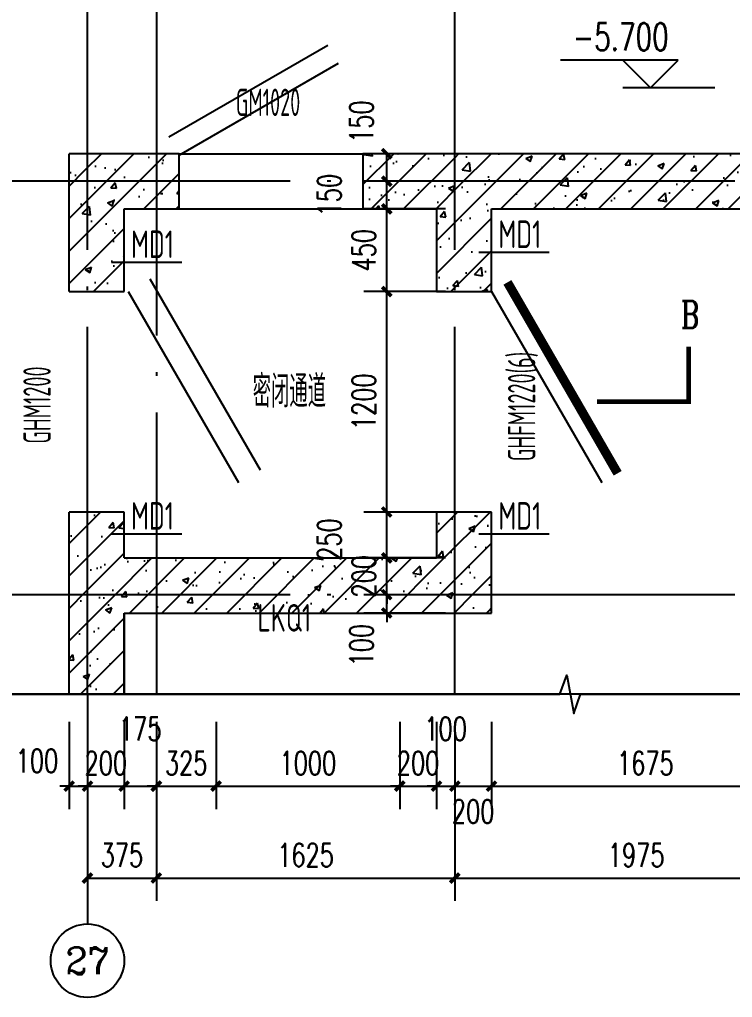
# Model space of a CAD drawing. Extents: x 37906 to 290206, y -18154 to 41246.
# Drawn here: x 82828 to 86710, y 23912 to 29235 of the extents above; entities that cross this region are included whole.
import ezdxf
from ezdxf.enums import TextEntityAlignment as Align

# ---------------------------------------------------------------- set-up
doc = ezdxf.new("R2010")
doc.units = 0
doc.header["$LTSCALE"] = 1000
doc.header["$MEASUREMENT"] = 0
doc.linetypes.add('DOTE', pattern=[2.42, 2, -0.2, 0.02, -0.2])
for name, color, linetype in [('A-PUB_HATCH', 8, 'Continuous'), ('AXIS', 3, 'Continuous'), ('AXIS_TEXT', 7, 'Continuous'), ('DIM_ELEV', 3, 'Continuous'), ('DIM_SYMB', 3, 'Continuous'), ('DOTE', 1, 'DOTE'), ('PUB_DIM', 3, 'Continuous'), ('PUB_TEXT', 7, 'Continuous'), ('RF-M', 7, 'Continuous'), ('RF-MBH', 11, 'Continuous'), ('RF-QT', 30, 'Continuous'), ('TEXT', 7, 'Continuous')]:
    doc.layers.add(name, color=color, linetype=linetype)
doc.layers.add('RF-WZ', color=110, linetype='Continuous', lineweight=0)
doc.styles.add('8B2_02', font='tssdeng.shx', dxfattribs={"width": 0.6, "bigfont": 'TSSDCHN.shx'})
doc.styles.add('_TCH_AXIS', font='COMPLEX', dxfattribs={"bigfont": 'GBCBIG'})
doc.styles.add('_TCH_DIM', font='SIMPLEX', dxfattribs={"bigfont": 'GBCBIG'})
doc.styles.add('_TCH_DIM_T3', font='SIMPLEX', dxfattribs={"width": 0.705882, "bigfont": 'GBCBIG'})
doc.styles.add('_TCH_LABEL', font='COMPLEX', dxfattribs={"bigfont": 'GBCBIG'})
doc.styles.add('_TCH_WINDOW', font='tssdeng.shx', dxfattribs={"width": 0.8, "height": 3.5, "bigfont": 'tssdchn.shx'})
doc.styles.add('COMPLEX', font='COMPLEX.shx', dxfattribs={"width": 0.65})
doc.styles.get("Standard").update_dxf_attribs({"font": 'tssdeng2.shx', "width": 0.7, "bigfont": 'hztxt.shx'})
doc.styles.add('TSSD_Rein', font='tssdeng2.shx', dxfattribs={"width": 0.7, "bigfont": 'tssdchn.shx'})
doc.dimstyles.new('_TCH_ARCH&&50', dxfattribs={"dimtxt": 127.5, "dimasz": 50, "dimexe": 125, "dimexo": 150, "dimgap": 61.25, "dimtad": 1, "dimdec": 0, "dimrnd": 5, "dimzin": 0, "dimdsep": 46, "dimtxsty": '_TCH_DIM_T3', "dimblk": 'ARCHTICK', "dimcen": 0.09, "dimclrt": 7, "dimazin": 2, "dimtfac": 1, "dimtdec": 0, "dimtix": 1, "dimtmove": 2, "dimatfit": 3, "dimfxl": 1, "dimtolj": 1, "dimtzin": 0, "dimarcsym": 0})
pattern_1 = [(45, (-1662414.7, -33563.26), (-88.388348, 88.388348), []), (50, (-1662414.7, -33563.26), (358.63009, -31.376067), [37.5, -412.5]), (355, (-1662414.7, -33563.26), (-69.37567, 376.09607), [30, -330]), (100.4514, (-1662384.8, -33565.87), (289.25469, 344.71977), [31.870095, -350.571056]), (46.1842, (-1662414.7, -33463.26), (533.62052, -82.75951), [56.25, -618.75]), (96.6356, (-1662370.23, -33470.16), (467.33135, 487.05894), [47.80514, -525.8565]), (351.1842, (-1662414.7, -33463.26), (467.33097, 487.0593), [45, -495]), (21, (-1662364.7, -33488.26), (298.453526, -201.309445), [37.5, -412.5]), (326, (-1662364.7, -33488.26), (121.657666, 362.57502), [30, -330]), (71.4514, (-1662339.83, -33505.04), (420.111314, 161.26525), [31.870095, -350.571056]), (37.5, (-1662414.7, -33563.26), (6.079928, 166.446927), [0, -326, 0, -335, 0, -331.25]), (7.5, (-1662414.7, -33563.26), (131.534769, 197.205856), [0, -191, 0, -318.5, 0, -126.25]), (327.5, (-1662526.2, -33563.26), (266.911218, -11.277436), [0, -125, 0, -390, 0, -517.5]), (317.5, (-1662576.2, -33563.26), (291.593085, 50.05249), [0, -162.5, 0, -259, 0, -367.5])]

# ---------------------------------------------------------------- blocks, each defined once
blk = doc.blocks.new('_ArchTick')
at = {"color": 0, "linetype": 'ByBlock', "const_width": 0.4}
blk.add_lwpolyline([(-0.5, -0.5), (0.5, 0.5)], dxfattribs=at)
blk = doc.blocks.new('*D958')
at = {"layer": 'Defpoints', "color": 0, "transparency": 16777216}
for p in [(84827.6, 26104.7), (85298.2, 26104.7), (85298.2, 26004.7)]:
    blk.add_point(p, dxfattribs=at)
at = {"layer": 'PUB_DIM', "color": 0, "lineweight": -2, "transparency": 16777216}
for p, q in [((84827.6, 26104.7), (84827.6, 26154.7)), ((85148.2, 26104.7), (84702.6, 26104.7)), ((84827.6, 26004.7), (84827.6, 26104.7)), ((85148.2, 26004.7), (84702.6, 26004.7)), ((84827.6, 26004.7), (84827.6, 25954.7))]:
    blk.add_line(p, q, dxfattribs=at)
at = {"layer": 'PUB_DIM', "color": 0, "lineweight": -2, "transparency": 16777216, "xscale": 50, "yscale": 50, "zscale": 50}
for p, rotation in [((84827.6, 26104.7), 270), ((84827.6, 26004.7), 90)]:
    blk.add_blockref('_ArchTick', p, dxfattribs=dict(at, rotation=rotation))
at = {"layer": 'PUB_DIM', "color": 7, "transparency": 16777216, "insert": (84690.1, 25829.7), "char_height": 127.5, "attachment_point": 5, "rotation": 90, "style": '_TCH_DIM_T3'}
blk.add_mtext('\\A1;100', dxfattribs=at)
blk = doc.blocks.new('*D959')
at = {"layer": 'Defpoints', "color": 0, "transparency": 16777216}
for p in [(84827.6, 26304.7), (85298.2, 26304.7), (85298.2, 26104.7)]:
    blk.add_point(p, dxfattribs=at)
at = {"layer": 'PUB_DIM', "color": 0, "lineweight": -2, "transparency": 16777216}
for p, q in [((84827.6, 26304.7), (84827.6, 26354.7)), ((85148.2, 26304.7), (84702.6, 26304.7)), ((84827.6, 26104.7), (84827.6, 26304.7)), ((85148.2, 26104.7), (84702.6, 26104.7)), ((84827.6, 26104.7), (84827.6, 26054.7))]:
    blk.add_line(p, q, dxfattribs=at)
at = {"layer": 'PUB_DIM', "color": 0, "lineweight": -2, "transparency": 16777216, "xscale": 50, "yscale": 50, "zscale": 50}
for p, rotation in [((84827.6, 26304.7), 270), ((84827.6, 26104.7), 90)]:
    blk.add_blockref('_ArchTick', p, dxfattribs=dict(at, rotation=rotation))
at = {"layer": 'PUB_DIM', "color": 7, "transparency": 16777216, "insert": (84702.6, 26204.7), "char_height": 127.5, "attachment_point": 5, "rotation": 90, "style": '_TCH_DIM_T3'}
blk.add_mtext('\\A1;200', dxfattribs=at)
blk = doc.blocks.new('*D960')
at = {"layer": 'Defpoints', "color": 0, "transparency": 16777216}
for p in [(84827.6, 26554.7), (85298.2, 26554.7), (85298.2, 26304.7)]:
    blk.add_point(p, dxfattribs=at)
at = {"layer": 'PUB_DIM', "color": 0, "lineweight": -2, "transparency": 16777216}
for p, q in [((85148.2, 26554.7), (84702.6, 26554.7)), ((84827.6, 26304.7), (84827.6, 26554.7)), ((85148.2, 26304.7), (84702.6, 26304.7))]:
    blk.add_line(p, q, dxfattribs=at)
at = {"layer": 'PUB_DIM', "color": 0, "lineweight": -2, "transparency": 16777216, "xscale": 50, "yscale": 50, "zscale": 50}
for p, rotation in [((84827.6, 26554.7), 90), ((84827.6, 26304.7), 270)]:
    blk.add_blockref('_ArchTick', p, dxfattribs=dict(at, rotation=rotation))
at = {"layer": 'PUB_DIM', "color": 7, "transparency": 16777216, "insert": (84515.1, 26404.7), "char_height": 127.5, "attachment_point": 5, "rotation": 90, "style": '_TCH_DIM_T3'}
blk.add_mtext('\\A1;250', dxfattribs=at)
blk = doc.blocks.new('*D961')
at = {"layer": 'Defpoints', "color": 0, "transparency": 16777216}
for p in [(84827.6, 27754.7), (85298.2, 27754.7), (85298.2, 26554.7)]:
    blk.add_point(p, dxfattribs=at)
at = {"layer": 'PUB_DIM', "color": 0, "lineweight": -2, "transparency": 16777216}
for p, q in [((85148.2, 27754.7), (84702.6, 27754.7)), ((84827.6, 26554.7), (84827.6, 27754.7)), ((85148.2, 26554.7), (84702.6, 26554.7))]:
    blk.add_line(p, q, dxfattribs=at)
at = {"layer": 'PUB_DIM', "color": 0, "lineweight": -2, "transparency": 16777216, "xscale": 50, "yscale": 50, "zscale": 50}
for p, rotation in [((84827.6, 27754.7), 90), ((84827.6, 26554.7), 270)]:
    blk.add_blockref('_ArchTick', p, dxfattribs=dict(at, rotation=rotation))
at = {"layer": 'PUB_DIM', "color": 7, "transparency": 16777216, "insert": (84702.6, 27154.7), "char_height": 127.5, "attachment_point": 5, "rotation": 90, "style": '_TCH_DIM_T3'}
blk.add_mtext('\\A1;1200', dxfattribs=at)
blk = doc.blocks.new('*D962')
at = {"layer": 'Defpoints', "color": 0, "transparency": 16777216}
for p in [(84827.6, 28204.7), (85298.2, 28204.7), (85298.2, 27754.7)]:
    blk.add_point(p, dxfattribs=at)
at = {"layer": 'PUB_DIM', "color": 0, "lineweight": -2, "transparency": 16777216}
for p, q in [((85148.2, 28204.7), (84702.6, 28204.7)), ((84827.6, 27754.7), (84827.6, 28204.7)), ((85148.2, 27754.7), (84702.6, 27754.7))]:
    blk.add_line(p, q, dxfattribs=at)
at = {"layer": 'PUB_DIM', "color": 0, "lineweight": -2, "transparency": 16777216, "xscale": 50, "yscale": 50, "zscale": 50}
for p, rotation in [((84827.6, 28204.7), 90), ((84827.6, 27754.7), 270)]:
    blk.add_blockref('_ArchTick', p, dxfattribs=dict(at, rotation=rotation))
at = {"layer": 'PUB_DIM', "color": 7, "transparency": 16777216, "insert": (84702.6, 27979.7), "char_height": 127.5, "attachment_point": 5, "rotation": 90, "style": '_TCH_DIM_T3'}
blk.add_mtext('\\A1;450', dxfattribs=at)
blk = doc.blocks.new('*D963')
at = {"layer": 'Defpoints', "color": 0, "transparency": 16777216}
for p in [(84827.6, 28354.7), (85298.2, 28354.7), (85298.2, 28204.7)]:
    blk.add_point(p, dxfattribs=at)
at = {"layer": 'PUB_DIM', "color": 0, "lineweight": -2, "transparency": 16777216}
for p, q in [((85148.2, 28354.7), (84702.6, 28354.7)), ((84827.6, 28204.7), (84827.6, 28354.7)), ((85148.2, 28204.7), (84702.6, 28204.7))]:
    blk.add_line(p, q, dxfattribs=at)
at = {"layer": 'PUB_DIM', "color": 0, "lineweight": -2, "transparency": 16777216, "xscale": 50, "yscale": 50, "zscale": 50}
for p, rotation in [((84827.6, 28354.7), 90), ((84827.6, 28204.7), 270)]:
    blk.add_blockref('_ArchTick', p, dxfattribs=dict(at, rotation=rotation))
at = {"layer": 'PUB_DIM', "color": 7, "transparency": 16777216, "insert": (84515.1, 28279.7), "char_height": 127.5, "attachment_point": 5, "rotation": 90, "style": '_TCH_DIM_T3'}
blk.add_mtext('\\A1;150', dxfattribs=at)
blk = doc.blocks.new('*D964')
at = {"layer": 'Defpoints', "color": 0, "transparency": 16777216}
for p in [(84827.6, 28504.7), (85298.2, 28504.7), (85298.2, 28354.7)]:
    blk.add_point(p, dxfattribs=at)
at = {"layer": 'PUB_DIM', "color": 0, "lineweight": -2, "transparency": 16777216}
for p, q in [((85148.2, 28504.7), (84702.6, 28504.7)), ((84827.6, 28354.7), (84827.6, 28504.7)), ((85148.2, 28354.7), (84702.6, 28354.7))]:
    blk.add_line(p, q, dxfattribs=at)
at = {"layer": 'PUB_DIM', "color": 0, "lineweight": -2, "transparency": 16777216, "xscale": 50, "yscale": 50, "zscale": 50}
for p, rotation in [((84827.6, 28504.7), 90), ((84827.6, 28354.7), 270)]:
    blk.add_blockref('_ArchTick', p, dxfattribs=dict(at, rotation=rotation))
at = {"layer": 'PUB_DIM', "color": 7, "transparency": 16777216, "insert": (84690.1, 28679.7), "char_height": 127.5, "attachment_point": 5, "rotation": 90, "style": '_TCH_DIM_T3'}
blk.add_mtext('\\A1;150', dxfattribs=at)
blk = doc.blocks.new('*D965')
at = {"layer": 'Defpoints', "color": 0, "transparency": 16777216}
for p in [(83098.2, 25562.3), (83198.2, 25562.3), (83198.2, 25062.3)]:
    blk.add_point(p, dxfattribs=at)
at = {"layer": 'PUB_DIM', "color": 0, "lineweight": -2, "transparency": 16777216}
for p, q in [((83098.2, 25412.3), (83098.2, 24937.3)), ((83198.2, 25412.3), (83198.2, 24937.3)), ((83098.2, 25062.3), (83048.2, 25062.3)), ((83098.2, 25062.3), (83198.2, 25062.3)), ((83198.2, 25062.3), (83248.2, 25062.3))]:
    blk.add_line(p, q, dxfattribs=at)
at = {"layer": 'PUB_DIM', "color": 0, "lineweight": -2, "transparency": 16777216, "xscale": 50, "yscale": 50, "zscale": 50}
blk.add_blockref('_ArchTick', (83098.2, 25062.3), dxfattribs=at)
at = {"layer": 'PUB_DIM', "color": 0, "lineweight": -2, "transparency": 16777216, "xscale": 50, "yscale": 50, "zscale": 50, "rotation": 180}
blk.add_blockref('_ArchTick', (83198.2, 25062.3), dxfattribs=at)
at = {"layer": 'PUB_DIM', "color": 7, "transparency": 16777216, "insert": (82923.2, 25199.8), "char_height": 127.5, "attachment_point": 5, "style": '_TCH_DIM_T3'}
blk.add_mtext('\\A1;100', dxfattribs=at)
blk = doc.blocks.new('*D966')
at = {"layer": 'Defpoints', "color": 0, "transparency": 16777216}
for p in [(83198.2, 25562.3), (83398.2, 25562.3), (83398.2, 25062.3)]:
    blk.add_point(p, dxfattribs=at)
at = {"layer": 'PUB_DIM', "color": 0, "lineweight": -2, "transparency": 16777216}
for p, q in [((83198.2, 25412.3), (83198.2, 24937.3)), ((83398.2, 25412.3), (83398.2, 24937.3)), ((83198.2, 25062.3), (83148.2, 25062.3)), ((83198.2, 25062.3), (83398.2, 25062.3)), ((83398.2, 25062.3), (83448.2, 25062.3))]:
    blk.add_line(p, q, dxfattribs=at)
at = {"layer": 'PUB_DIM', "color": 0, "lineweight": -2, "transparency": 16777216, "xscale": 50, "yscale": 50, "zscale": 50}
blk.add_blockref('_ArchTick', (83198.2, 25062.3), dxfattribs=at)
at = {"layer": 'PUB_DIM', "color": 0, "lineweight": -2, "transparency": 16777216, "xscale": 50, "yscale": 50, "zscale": 50, "rotation": 180}
blk.add_blockref('_ArchTick', (83398.2, 25062.3), dxfattribs=at)
at = {"layer": 'PUB_DIM', "color": 7, "transparency": 16777216, "insert": (83298.2, 25187.3), "char_height": 127.5, "attachment_point": 5, "style": '_TCH_DIM_T3'}
blk.add_mtext('\\A1;200', dxfattribs=at)
blk = doc.blocks.new('*D967')
at = {"layer": 'Defpoints', "color": 0, "transparency": 16777216}
for p in [(83398.2, 25562.3), (83573.2, 25562.3), (83573.2, 25062.3)]:
    blk.add_point(p, dxfattribs=at)
at = {"layer": 'PUB_DIM', "color": 0, "lineweight": -2, "transparency": 16777216}
for p, q in [((83398.2, 25412.3), (83398.2, 24937.3)), ((83573.2, 25412.3), (83573.2, 24937.3)), ((83398.2, 25062.3), (83573.2, 25062.3))]:
    blk.add_line(p, q, dxfattribs=at)
at = {"layer": 'PUB_DIM', "color": 0, "lineweight": -2, "transparency": 16777216, "xscale": 50, "yscale": 50, "zscale": 50, "rotation": 180}
blk.add_blockref('_ArchTick', (83398.2, 25062.3), dxfattribs=at)
at = {"layer": 'PUB_DIM', "color": 0, "lineweight": -2, "transparency": 16777216, "xscale": 50, "yscale": 50, "zscale": 50}
blk.add_blockref('_ArchTick', (83573.2, 25062.3), dxfattribs=at)
at = {"layer": 'PUB_DIM', "color": 7, "transparency": 16777216, "insert": (83485.7, 25374.8), "char_height": 127.5, "attachment_point": 5, "style": '_TCH_DIM_T3'}
blk.add_mtext('\\A1;175', dxfattribs=at)
blk = doc.blocks.new('*D968')
at = {"layer": 'Defpoints', "color": 0, "transparency": 16777216}
for p in [(83573.2, 25562.3), (83898.2, 25562.3), (83898.2, 25062.3)]:
    blk.add_point(p, dxfattribs=at)
at = {"layer": 'PUB_DIM', "color": 0, "lineweight": -2, "transparency": 16777216}
for p, q in [((83573.2, 25412.3), (83573.2, 24937.3)), ((83898.2, 25412.3), (83898.2, 24937.3)), ((83573.2, 25062.3), (83523.2, 25062.3)), ((83573.2, 25062.3), (83898.2, 25062.3)), ((83898.2, 25062.3), (83948.2, 25062.3))]:
    blk.add_line(p, q, dxfattribs=at)
at = {"layer": 'PUB_DIM', "color": 0, "lineweight": -2, "transparency": 16777216, "xscale": 50, "yscale": 50, "zscale": 50}
blk.add_blockref('_ArchTick', (83573.2, 25062.3), dxfattribs=at)
at = {"layer": 'PUB_DIM', "color": 0, "lineweight": -2, "transparency": 16777216, "xscale": 50, "yscale": 50, "zscale": 50, "rotation": 180}
blk.add_blockref('_ArchTick', (83898.2, 25062.3), dxfattribs=at)
at = {"layer": 'PUB_DIM', "color": 7, "transparency": 16777216, "insert": (83735.7, 25187.3), "char_height": 127.5, "attachment_point": 5, "style": '_TCH_DIM_T3'}
blk.add_mtext('\\A1;325', dxfattribs=at)
blk = doc.blocks.new('*D969')
at = {"layer": 'Defpoints', "color": 0, "transparency": 16777216}
for p in [(83898.2, 25562.3), (84898.2, 25562.3), (84898.2, 25062.3)]:
    blk.add_point(p, dxfattribs=at)
at = {"layer": 'PUB_DIM', "color": 0, "lineweight": -2, "transparency": 16777216}
for p, q in [((83898.2, 25412.3), (83898.2, 24937.3)), ((84898.2, 25412.3), (84898.2, 24937.3)), ((83898.2, 25062.3), (84898.2, 25062.3))]:
    blk.add_line(p, q, dxfattribs=at)
at = {"layer": 'PUB_DIM', "color": 0, "lineweight": -2, "transparency": 16777216, "xscale": 50, "yscale": 50, "zscale": 50, "rotation": 180}
blk.add_blockref('_ArchTick', (83898.2, 25062.3), dxfattribs=at)
at = {"layer": 'PUB_DIM', "color": 0, "lineweight": -2, "transparency": 16777216, "xscale": 50, "yscale": 50, "zscale": 50}
blk.add_blockref('_ArchTick', (84898.2, 25062.3), dxfattribs=at)
at = {"layer": 'PUB_DIM', "color": 7, "transparency": 16777216, "insert": (84398.2, 25187.3), "char_height": 127.5, "attachment_point": 5, "style": '_TCH_DIM_T3'}
blk.add_mtext('\\A1;1000', dxfattribs=at)
blk = doc.blocks.new('*D970')
at = {"layer": 'Defpoints', "color": 0, "transparency": 16777216}
for p in [(84898.2, 25562.3), (85098.2, 25562.3), (85098.2, 25062.3)]:
    blk.add_point(p, dxfattribs=at)
at = {"layer": 'PUB_DIM', "color": 0, "lineweight": -2, "transparency": 16777216}
for p, q in [((84898.2, 25412.3), (84898.2, 24937.3)), ((85098.2, 25412.3), (85098.2, 24937.3)), ((84898.2, 25062.3), (84848.2, 25062.3)), ((84898.2, 25062.3), (85098.2, 25062.3)), ((85098.2, 25062.3), (85148.2, 25062.3))]:
    blk.add_line(p, q, dxfattribs=at)
at = {"layer": 'PUB_DIM', "color": 0, "lineweight": -2, "transparency": 16777216, "xscale": 50, "yscale": 50, "zscale": 50}
blk.add_blockref('_ArchTick', (84898.2, 25062.3), dxfattribs=at)
at = {"layer": 'PUB_DIM', "color": 0, "lineweight": -2, "transparency": 16777216, "xscale": 50, "yscale": 50, "zscale": 50, "rotation": 180}
blk.add_blockref('_ArchTick', (85098.2, 25062.3), dxfattribs=at)
at = {"layer": 'PUB_DIM', "color": 7, "transparency": 16777216, "insert": (84998.2, 25187.3), "char_height": 127.5, "attachment_point": 5, "style": '_TCH_DIM_T3'}
blk.add_mtext('\\A1;200', dxfattribs=at)
blk = doc.blocks.new('*D971')
at = {"layer": 'Defpoints', "color": 0, "transparency": 16777216}
for p in [(85098.2, 25562.3), (85198.2, 25562.3), (85198.2, 25062.3)]:
    blk.add_point(p, dxfattribs=at)
at = {"layer": 'PUB_DIM', "color": 0, "lineweight": -2, "transparency": 16777216}
for p, q in [((85098.2, 25412.3), (85098.2, 24937.3)), ((85198.2, 25412.3), (85198.2, 24937.3)), ((85098.2, 25062.3), (85048.2, 25062.3)), ((85098.2, 25062.3), (85198.2, 25062.3)), ((85198.2, 25062.3), (85248.2, 25062.3))]:
    blk.add_line(p, q, dxfattribs=at)
at = {"layer": 'PUB_DIM', "color": 0, "lineweight": -2, "transparency": 16777216, "xscale": 50, "yscale": 50, "zscale": 50}
blk.add_blockref('_ArchTick', (85098.2, 25062.3), dxfattribs=at)
at = {"layer": 'PUB_DIM', "color": 0, "lineweight": -2, "transparency": 16777216, "xscale": 50, "yscale": 50, "zscale": 50, "rotation": 180}
blk.add_blockref('_ArchTick', (85198.2, 25062.3), dxfattribs=at)
at = {"layer": 'PUB_DIM', "color": 7, "transparency": 16777216, "insert": (85148.2, 25374.8), "char_height": 127.5, "attachment_point": 5, "style": '_TCH_DIM_T3'}
blk.add_mtext('\\A1;100', dxfattribs=at)
blk = doc.blocks.new('*D972')
at = {"layer": 'Defpoints', "color": 0, "transparency": 16777216}
for p in [(85198.2, 25562.3), (85398.2, 25562.3), (85398.2, 25062.3)]:
    blk.add_point(p, dxfattribs=at)
at = {"layer": 'PUB_DIM', "color": 0, "lineweight": -2, "transparency": 16777216}
for p, q in [((85198.2, 25412.3), (85198.2, 24937.3)), ((85398.2, 25412.3), (85398.2, 24937.3)), ((85198.2, 25062.3), (85398.2, 25062.3))]:
    blk.add_line(p, q, dxfattribs=at)
at = {"layer": 'PUB_DIM', "color": 0, "lineweight": -2, "transparency": 16777216, "xscale": 50, "yscale": 50, "zscale": 50, "rotation": 180}
blk.add_blockref('_ArchTick', (85198.2, 25062.3), dxfattribs=at)
at = {"layer": 'PUB_DIM', "color": 0, "lineweight": -2, "transparency": 16777216, "xscale": 50, "yscale": 50, "zscale": 50}
blk.add_blockref('_ArchTick', (85398.2, 25062.3), dxfattribs=at)
at = {"layer": 'PUB_DIM', "color": 7, "transparency": 16777216, "insert": (85298.2, 24924.8), "char_height": 127.5, "attachment_point": 5, "style": '_TCH_DIM_T3'}
blk.add_mtext('\\A1;200', dxfattribs=at)
blk = doc.blocks.new('*D973')
at = {"layer": 'Defpoints', "color": 0, "transparency": 16777216}
for p in [(85398.2, 25562.3), (87073.2, 25562.3), (87073.2, 25062.3)]:
    blk.add_point(p, dxfattribs=at)
at = {"layer": 'PUB_DIM', "color": 0, "lineweight": -2, "transparency": 16777216}
for p, q in [((85398.2, 25412.3), (85398.2, 24937.3)), ((87073.2, 25412.3), (87073.2, 24937.3)), ((85398.2, 25062.3), (87073.2, 25062.3))]:
    blk.add_line(p, q, dxfattribs=at)
at = {"layer": 'PUB_DIM', "color": 0, "lineweight": -2, "transparency": 16777216, "xscale": 50, "yscale": 50, "zscale": 50, "rotation": 180}
blk.add_blockref('_ArchTick', (85398.2, 25062.3), dxfattribs=at)
at = {"layer": 'PUB_DIM', "color": 0, "lineweight": -2, "transparency": 16777216, "xscale": 50, "yscale": 50, "zscale": 50}
blk.add_blockref('_ArchTick', (87073.2, 25062.3), dxfattribs=at)
at = {"layer": 'PUB_DIM', "color": 7, "transparency": 16777216, "insert": (86235.7, 25187.3), "char_height": 127.5, "attachment_point": 5, "style": '_TCH_DIM_T3'}
blk.add_mtext('\\A1;1675', dxfattribs=at)
blk = doc.blocks.new('*D989')
at = {"layer": 'Defpoints', "color": 0, "transparency": 16777216}
for p in [(83198.2, 25562.3), (83573.2, 25562.3), (83573.2, 24562.3)]:
    blk.add_point(p, dxfattribs=at)
at = {"layer": 'PUB_DIM', "color": 0, "lineweight": -2, "transparency": 16777216}
for p, q in [((83198.2, 25412.3), (83198.2, 24437.3)), ((83573.2, 25412.3), (83573.2, 24437.3)), ((83198.2, 24562.3), (83573.2, 24562.3))]:
    blk.add_line(p, q, dxfattribs=at)
at = {"layer": 'PUB_DIM', "color": 0, "lineweight": -2, "transparency": 16777216, "xscale": 50, "yscale": 50, "zscale": 50, "rotation": 180}
blk.add_blockref('_ArchTick', (83198.2, 24562.3), dxfattribs=at)
at = {"layer": 'PUB_DIM', "color": 0, "lineweight": -2, "transparency": 16777216, "xscale": 50, "yscale": 50, "zscale": 50}
blk.add_blockref('_ArchTick', (83573.2, 24562.3), dxfattribs=at)
at = {"layer": 'PUB_DIM', "color": 7, "transparency": 16777216, "insert": (83385.7, 24687.3), "char_height": 127.5, "attachment_point": 5, "style": '_TCH_DIM_T3'}
blk.add_mtext('\\A1;375', dxfattribs=at)
blk = doc.blocks.new('*D990')
at = {"layer": 'Defpoints', "color": 0, "transparency": 16777216}
for p in [(83573.2, 25562.3), (85198.2, 25562.3), (85198.2, 24562.3)]:
    blk.add_point(p, dxfattribs=at)
at = {"layer": 'PUB_DIM', "color": 0, "lineweight": -2, "transparency": 16777216}
for p, q in [((83573.2, 25412.3), (83573.2, 24437.3)), ((85198.2, 25412.3), (85198.2, 24437.3)), ((83573.2, 24562.3), (85198.2, 24562.3))]:
    blk.add_line(p, q, dxfattribs=at)
at = {"layer": 'PUB_DIM', "color": 0, "lineweight": -2, "transparency": 16777216, "xscale": 50, "yscale": 50, "zscale": 50, "rotation": 180}
blk.add_blockref('_ArchTick', (83573.2, 24562.3), dxfattribs=at)
at = {"layer": 'PUB_DIM', "color": 0, "lineweight": -2, "transparency": 16777216, "xscale": 50, "yscale": 50, "zscale": 50}
blk.add_blockref('_ArchTick', (85198.2, 24562.3), dxfattribs=at)
at = {"layer": 'PUB_DIM', "color": 7, "transparency": 16777216, "insert": (84385.7, 24687.3), "char_height": 127.5, "attachment_point": 5, "style": '_TCH_DIM_T3'}
blk.add_mtext('\\A1;1625', dxfattribs=at)
blk = doc.blocks.new('*D991')
at = {"layer": 'Defpoints', "color": 0, "transparency": 16777216}
for p in [(85198.2, 25562.3), (87173.2, 25562.3), (87173.2, 24562.3)]:
    blk.add_point(p, dxfattribs=at)
at = {"layer": 'PUB_DIM', "color": 0, "lineweight": -2, "transparency": 16777216}
for p, q in [((85198.2, 25412.3), (85198.2, 24437.3)), ((87173.2, 25412.3), (87173.2, 24437.3)), ((85198.2, 24562.3), (87173.2, 24562.3))]:
    blk.add_line(p, q, dxfattribs=at)
at = {"layer": 'PUB_DIM', "color": 0, "lineweight": -2, "transparency": 16777216, "xscale": 50, "yscale": 50, "zscale": 50, "rotation": 180}
blk.add_blockref('_ArchTick', (85198.2, 24562.3), dxfattribs=at)
at = {"layer": 'PUB_DIM', "color": 0, "lineweight": -2, "transparency": 16777216, "xscale": 50, "yscale": 50, "zscale": 50}
blk.add_blockref('_ArchTick', (87173.2, 24562.3), dxfattribs=at)
at = {"layer": 'PUB_DIM', "color": 7, "transparency": 16777216, "insert": (86185.7, 24687.3), "char_height": 127.5, "attachment_point": 5, "style": '_TCH_DIM_T3'}
blk.add_mtext('\\A1;1975', dxfattribs=at)
blk = doc.blocks.new('$DorLib2D$00000180')
at = {"color": 0}
for p, q in [((-0.5571, 0.2418), (0.3089, 0.7418)), ((-0.5, 0.1429), (0.366, 0.6429))]:
    blk.add_line(p, q, dxfattribs=at)
blk = doc.blocks.new('$DorLib2D$00000192')
at = {"color": 0}
blk.add_line((-0.5, 0.125), (0.366, 0.625), dxfattribs=at)
at = {"color": 0, "const_width": 0.0417}
blk.add_lwpolyline([(-0.5417, 0.1972), (0.3244, 0.6972)], dxfattribs=at)
blk = doc.blocks.new('_AXISO')
blk.add_circle((0, 0), 0.5)
at = {"layer": 'AXIS_TEXT', "style": 'COMPLEX', "width": 1.041667}
blk.add_attdef('A', text='', height=0.56, dxfattribs=at).set_placement((-0.25, -0.28), (0.25, -0.28), align=Align.FIT)

msp = doc.modelspace()

# ---------------------------------------------------------------- hatches: boundary and pattern name
at = {"layer": 'A-PUB_HATCH'}
h = msp.add_hatch(dxfattribs=at)
h.set_pattern_fill('钢筋混凝土', color=256, scale=50, style=0)
h.set_pattern_definition(pattern_1)
h.paths.add_polyline_path([(83098.2, 28504.7), (83098.2, 27754.7), (83398.2, 27754.7), (83398.2, 28204.7)])
h = msp.add_hatch(dxfattribs=at)
h.set_pattern_fill('钢筋混凝土', color=256, scale=50, style=0)
h.set_pattern_definition(pattern_1)
h.paths.add_polyline_path([(83398.2, 28204.7), (83698.2, 28204.7), (83698.2, 28504.7), (83098.2, 28504.7)])
h = msp.add_hatch(dxfattribs=at)
h.set_pattern_fill('钢筋混凝土', color=256, scale=50, style=0)
h.set_pattern_definition(pattern_1)
h.paths.add_polyline_path([(85198.2, 28504.7), (84698.2, 28504.7), (84698.2, 28204.7), (85098.2, 28204.7), (85231.6, 28304.7)])
h = msp.add_hatch(dxfattribs=at)
h.set_pattern_fill('钢筋混凝土', color=256, scale=50, style=0)
h.set_pattern_definition(pattern_1)
h.paths.add_polyline_path([(85231.6, 28304.7), (85398.2, 28204.7), (88473.2, 28204.7), (88573.2, 28354.7), (88473.2, 28504.7), (85198.2, 28504.7)])
h = msp.add_hatch(dxfattribs=at)
h.set_pattern_fill('钢筋混凝土', color=256, scale=50, style=0)
h.set_pattern_definition(pattern_1)
h.paths.add_polyline_path([(85098.2, 28204.7), (85098.2, 27754.7), (85398.2, 27754.7), (85398.2, 28204.7), (85231.6, 28304.7)])
h = msp.add_hatch(dxfattribs=at)
h.set_pattern_fill('钢筋混凝土', color=256, scale=50, style=0)
h.set_pattern_definition(pattern_1)
h.paths.add_polyline_path([(83398.2, 26304.7), (83398.2, 26554.7), (83098.2, 26554.7), (83098.2, 26104.7), (83298.2, 26138.1)])
h = msp.add_hatch(dxfattribs=at)
h.set_pattern_fill('钢筋混凝土', color=256, scale=50, style=0)
h.set_pattern_definition(pattern_1)
h.paths.add_polyline_path([(85398.2, 26004.7), (85398.2, 26554.7), (85098.2, 26554.7), (85098.2, 26304.7)])
h = msp.add_hatch(dxfattribs=at)
h.set_pattern_fill('钢筋混凝土', color=256, scale=50, style=0)
h.set_pattern_definition(pattern_1)
h.paths.add_polyline_path([(83298.2, 26138.1), (83398.2, 26004.7), (85398.2, 26004.7), (85098.2, 26304.7), (83398.2, 26304.7)])
h = msp.add_hatch(dxfattribs=at)
h.set_pattern_fill('钢筋混凝土', color=256, scale=50, style=0)
h.set_pattern_definition(pattern_1)
h.paths.add_polyline_path([(83298.2, 26138.1), (83098.2, 26104.7), (83098.2, 25562.3), (83398.2, 25562.3), (83398.2, 26004.7)])

# ---------------------------------------------------------------- linework, layer by layer
for p, q in [((85712.1, 27967.3), (85328.8, 27967.3)), ((83712.1, 27912.7), (83328.8, 27912.7)), ((83712.1, 26433.7), (83328.8, 26433.7)), ((85712.1, 26433.7), (85328.8, 26433.7))]:
    msp.add_line(p, q)
msp.add_lwpolyline([(82510.4, 29516), (89142.6, 29516), (89142.6, 25562.3), (82510.4, 25562.3)], close=True)
msp.add_lwpolyline([(83398.2, 25562.3), (83398.2, 26004.7)])
at = {"layer": 'AXIS'}
msp.add_line((83198.2, 25562.3), (83198.2, 24312.3), dxfattribs=at)
at = {"layer": 'DIM_ELEV'}
for p, q in [((86413.9, 29014.3), (85773, 29014.3)), ((86263.9, 28864.3), (86113.9, 29014.3)), ((86263.9, 28864.3), (86413.9, 29014.3)), ((86613.9, 28864.3), (86113.9, 28864.3))]:
    msp.add_line(p, q, dxfattribs=at)
at = {"layer": 'DIM_SYMB', "const_width": 25}
msp.add_lwpolyline([(85971.8, 27154.7), (86471.8, 27154.7), (86471.8, 27454.7)], dxfattribs=at)
at = {"layer": 'DIM_SYMB'}
msp.add_lwpolyline([(82210.4, 25562.3), (85770.2, 25562.3), (85808.5, 25667.3), (85845.5, 25457.3), (85882.7, 25562.3), (89442.6, 25562.3)], dxfattribs=at)
at = {"layer": 'DOTE'}
for p, q in [((83198.2, 25562.3), (83198.2, 29516)), ((83573.2, 29516), (83573.2, 25562.3)), ((85198.2, 25562.3), (85198.2, 29516)), ((89142.6, 28354.7), (82510.4, 28354.7)), ((89142.6, 26104.7), (82510.4, 26104.7))]:
    msp.add_line(p, q, dxfattribs=at)
at = {"layer": 'RF-M'}
for p, q in [((83698.2, 28504.7), (84698.2, 28504.7)), ((83698.2, 28204.7), (84698.2, 28204.7))]:
    msp.add_line(p, q, dxfattribs=at)
at = {"layer": 'RF-QT'}
for p, q in [((83098.2, 27754.7), (83098.2, 28504.7)), ((83698.2, 28504.7), (83098.2, 28504.7)), ((83698.2, 28204.7), (83698.2, 28504.7)), ((88473.2, 28504.7), (84698.2, 28504.7)), ((84698.2, 28504.7), (84698.2, 28204.7)), ((83398.2, 27754.7), (83398.2, 28204.7)), ((83398.2, 28204.7), (83698.2, 28204.7)), ((84698.2, 28204.7), (85098.2, 28204.7)), ((85098.2, 28204.7), (85098.2, 27754.7)), ((85398.2, 27754.7), (85398.2, 28204.7)), ((85398.2, 28204.7), (88473.2, 28204.7)), ((83098.2, 27754.7), (83398.2, 27754.7)), ((85098.2, 27754.7), (85398.2, 27754.7)), ((83398.2, 26554.7), (83098.2, 26554.7)), ((83098.2, 25562.3), (83098.2, 26554.7)), ((83398.2, 26304.7), (83398.2, 26554.7)), ((85398.2, 26554.7), (85098.2, 26554.7)), ((85098.2, 26554.7), (85098.2, 26304.7)), ((85398.2, 26004.7), (85398.2, 26554.7)), ((83398.2, 26304.7), (85098.2, 26304.7)), ((83398.2, 26004.7), (85398.2, 26004.7)), ((83398.2, 26004.7), (83398.2, 25562.3)), ((83398.2, 25562.3), (83098.2, 25562.3))]:
    msp.add_line(p, q, dxfattribs=at)

# ---------------------------------------------------------------- block references
at = {"layer": 'AXIS'}
ref = msp.add_blockref('_AXISO', (83198.2, 24112.3), dxfattribs=dict(at, xscale=400, yscale=400, zscale=400))
ref.add_attrib('A', '27', dxfattribs={"layer": 'AXIS_TEXT', "height": 147.14, "style": '_TCH_AXIS'}).set_placement((83079.1, 24038.7), (83317.3, 24038.7), align=Align.FIT)
at = {"layer": 'RF-M'}
ref = msp.add_blockref('$DorLib2D$00000180', (84198.2, 28354.7), dxfattribs=dict(at, xscale=1000, yscale=1000, zscale=300))
ref.add_attrib('A', 'GM1020', (84006, 28710.4), dxfattribs={"layer": 'RF-MBH', "height": 148.75, "style": '_TCH_WINDOW', "width": 0.564706})
ref = msp.add_blockref('$DorLib2D$00000180', (83248.2, 27154.7), dxfattribs=dict(at, xscale=1200, yscale=1200, zscale=300, rotation=270))
ref.add_attrib('A', 'GHM1200', (82997.9, 26927), dxfattribs={"layer": 'RF-MBH', "height": 148.75, "rotation": 90, "style": '_TCH_WINDOW', "width": 0.564706})
ref = msp.add_blockref('$DorLib2D$00000192', (85248.2, 27154.7), dxfattribs=dict(at, xscale=1200, yscale=1200, zscale=300, rotation=270))
ref.add_attrib('A', 'GHFM1220(6)', (85636.4, 26831.6), dxfattribs={"layer": 'RF-MBH', "height": 148.75, "rotation": 90, "style": '_TCH_WINDOW', "width": 0.564706})

# ---------------------------------------------------------------- texts
at = {"width": 0.7}
for p in [(85435.2, 27991.9), (83435.2, 27937.3), (83435.2, 26458.4), (85435.2, 26458.4)]:
    msp.add_text('MD1', height=150, dxfattribs=at).set_placement(p)
at = {"layer": 'PUB_TEXT', "width": 0.705882}
for s, height, style, p in [('-5.700', 148.75, '_TCH_DIM', (85840.5, 29066.8)), ('B', 148.8, '_TCH_LABEL', (86429.3, 27555.4))]:
    msp.add_text(s, height=height, dxfattribs=dict(at, style=style)).set_placement(p)
at = {"layer": 'RF-WZ', "style": '8B2_02', "width": 0.6}
msp.add_text('密闭通道', height=175, dxfattribs=at).set_placement((84098, 27123.3))
at = {"layer": 'TEXT', "color": 4, "ltscale": 100, "style": 'TSSD_Rein', "width": 0.7}
msp.add_text('LKQ1', height=150, dxfattribs=at).set_placement((84123.6, 25858.7), align=Align.BOTTOM_LEFT)

# ---------------------------------------------------------------- dimensions: what is measured, and where the dimension line sits
at = {"layer": 'PUB_DIM'}
for base, p1, p2, angle, picture, middle in [((84827.6, 28504.7), (85298.2, 28354.7), (85298.2, 28504.7), 90, '*D964', (84690.1, 28679.7)), ((84827.6, 28354.7), (85298.2, 28204.7), (85298.2, 28354.7), 90, '*D963', (84515.1, 28279.7)), ((84827.6, 26554.7), (85298.2, 26304.7), (85298.2, 26554.7), 90, '*D960', (84515.1, 26404.7)), ((84827.6, 26104.7), (85298.2, 26004.7), (85298.2, 26104.7), 90, '*D958', (84690.1, 25829.7)), ((83198.2, 25062.3), (83098.2, 25562.3), (83198.2, 25562.3), 0, '*D965', (82923.2, 25199.8)), ((83573.2, 25062.3), (83398.2, 25562.3), (83573.2, 25562.3), 0, '*D967', (83485.7, 25374.8)), ((85198.2, 25062.3), (85098.2, 25562.3), (85198.2, 25562.3), 0, '*D971', (85148.2, 25374.8)), ((85398.2, 25062.3), (85198.2, 25562.3), (85398.2, 25562.3), 0, '*D972', (85298.2, 24924.8))]:
    dim = msp.add_linear_dim(base=base, p1=p1, p2=p2, angle=angle, dimstyle='_TCH_ARCH&&50', dxfattribs=at)
    dim.commit()
    dim.dimension.update_dxf_attribs({"geometry": picture, "text_midpoint": middle, "dimtype": 161})
for p1, p2, distance, picture, middle in [((85298.2, 27754.7), (85298.2, 28204.7), 470.6, '*D962', (84702.6, 27979.7)), ((85298.2, 26554.7), (85298.2, 27754.7), 470.6, '*D961', (84702.6, 27154.7)), ((85298.2, 26104.7), (85298.2, 26304.7), 470.6, '*D959', (84702.6, 26204.7)), ((83198.2, 25562.3), (83398.2, 25562.3), -500, '*D966', (83298.2, 25187.3)), ((83198.2, 25562.3), (83573.2, 25562.3), -1000, '*D989', (83385.7, 24687.3)), ((83573.2, 25562.3), (83898.2, 25562.3), -500, '*D968', (83735.7, 25187.3)), ((83573.2, 25562.3), (85198.2, 25562.3), -1000, '*D990', (84385.7, 24687.3)), ((83898.2, 25562.3), (84898.2, 25562.3), -500, '*D969', (84398.2, 25187.3)), ((84898.2, 25562.3), (85098.2, 25562.3), -500, '*D970', (84998.2, 25187.3)), ((85198.2, 25562.3), (87173.2, 25562.3), -1000, '*D991', (86185.7, 24687.3)), ((85398.2, 25562.3), (87073.2, 25562.3), -500, '*D973', (86235.7, 25187.3))]:
    dim = msp.add_aligned_dim(p1=p1, p2=p2, distance=distance, dimstyle='_TCH_ARCH&&50', dxfattribs=at)
    dim.commit()
    dim.dimension.update_dxf_attribs({"geometry": picture, "text_midpoint": middle})

doc.saveas('drawing.dxf')
